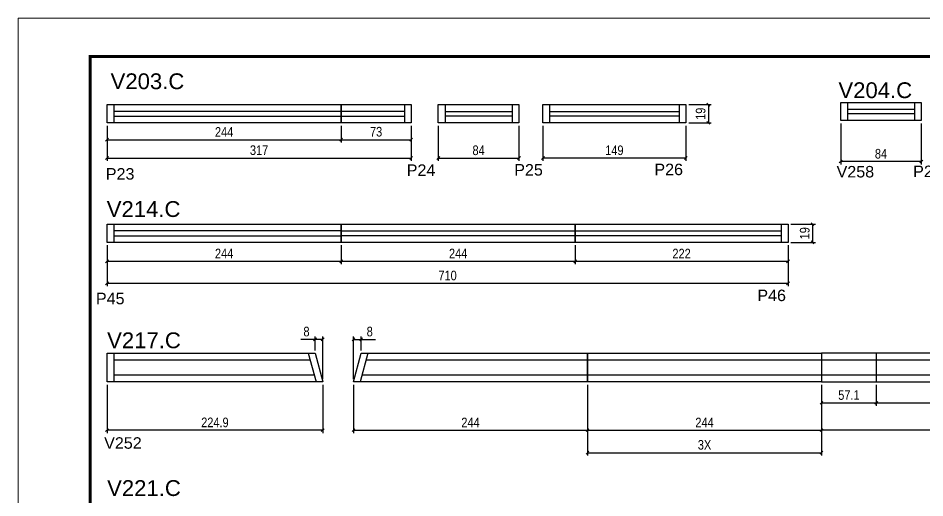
# Model space of a CAD drawing. Extents: x 3171 to 9452, y -2838 to 6252.
# Drawn here: x 4770 to 5715, y 4603 to 5104 of the extents above; entities that cross this region are included whole.
import ezdxf

# ---------------------------------------------------------------- set-up
doc = ezdxf.new("R2010")
doc.units = 0
doc.linetypes.add('DASHED', pattern=[0.75, 0.5, -0.25])
for name, color, linetype in [('5', 5, 'Continuous'), ('NOMENCLATURA', 7, 'Continuous'), ('Painéis', 200, 'Continuous'), ('SARR_2.2x7', 40, 'Continuous')]:
    doc.layers.add(name, color=color, linetype=linetype)
for name, color, linetype, lineweight in [('Escoras', 2, 'Continuous', 25), ('Folhas', 255, 'Continuous', 9), ('Romaneio', 3, 'Continuous', 13), ('SARRAFO DE PRESSAO', 251, 'DASHED', 9)]:
    doc.layers.add(name, color=color, linetype=linetype, lineweight=lineweight)
doc.styles.add('COTA TECNICA', font='techl___.ttf', dxfattribs={"height": 10})
doc.styles.add('COTA TECNICA-50', font='techl___.ttf', dxfattribs={"height": 10})
doc.styles.get("Standard").update_dxf_attribs({"font": 'arial.ttf'})
doc.dimstyles.new('COTA PAINEL-50', dxfattribs={"dimtxt": 10, "dimasz": 3, "dimexe": 3, "dimexo": 3, "dimgap": 3, "dimtad": 1, "dimdec": 1, "dimzin": 12, "dimdsep": 46, "dimtxsty": 'COTA TECNICA-50', "dimblk1": 'OBLIQUE', "dimblk2": 'OBLIQUE', "dimsah": 1, "dimcen": 0.9, "dimclrd": 4, "dimclre": 4, "dimclrt": 240, "dimadec": 1, "dimazin": 3, "dimtfac": 1, "dimtdec": 1, "dimtmove": 0, "dimatfit": 3, "dimfxl": 1, "dimtolj": 1, "dimtzin": 12, "dimarcsym": 0})
doc.dimstyles.new('PAINEL', dxfattribs={"dimtxt": 10, "dimasz": 3, "dimexe": 3, "dimexo": 3, "dimgap": 3, "dimtad": 1, "dimdec": 1, "dimzin": 12, "dimdsep": 46, "dimtxsty": 'COTA TECNICA', "dimblk1": 'OBLIQUE', "dimblk2": 'OBLIQUE', "dimsah": 1, "dimcen": 0.9, "dimclrd": 4, "dimclre": 4, "dimclrt": 240, "dimadec": 1, "dimazin": 3, "dimtfac": 1, "dimtdec": 1, "dimtmove": 0, "dimatfit": 3, "dimfxl": 1, "dimtolj": 1, "dimtzin": 12, "dimarcsym": 0})

# ---------------------------------------------------------------- blocks, each defined once
blk = doc.blocks.new('9999999999')
at = {"layer": 'Folhas'}
blk.add_lwpolyline([(98138.98, 34190.21), (99623.98, 34190.21), (99623.98, 35240.21), (98138.98, 35240.21)], close=True, dxfattribs=at)
at = {"layer": 'Folhas', "color": 30, "const_width": 3}
blk.add_lwpolyline([(98213.98, 34230.21), (99583.98, 34230.21), (99583.98, 35200.21), (98213.98, 35200.21)], close=True, dxfattribs=at)
blk = doc.blocks.new('_Oblique')
at = {"color": 0, "linetype": 'ByBlock', "lineweight": -2}
blk.add_line((-0.5, -0.5), (0.5, 0.5), dxfattribs=at)
blk = doc.blocks.new('*D45')
at = {"layer": 'Defpoints', "color": 0, "linetype": 'ByBlock', "transparency": 16777216}
for p in [(4862.44, 4869.64), (5572.43, 4869.64), (5572.43, 4826.94)]:
    blk.add_point(p, dxfattribs=at)
at = {"layer": 'Romaneio', "color": 4, "linetype": 'ByBlock', "lineweight": -2, "transparency": 16777216}
for p, q in [((4862.44, 4866.64), (4862.44, 4823.94)), ((5572.43, 4866.64), (5572.43, 4823.94)), ((4862.44, 4826.94), (5572.43, 4826.94))]:
    blk.add_line(p, q, dxfattribs=at)
at = {"layer": 'Romaneio', "color": 4, "linetype": 'ByBlock', "lineweight": -2, "transparency": 16777216, "xscale": 3, "yscale": 3, "zscale": 3, "rotation": 180}
blk.add_blockref('_Oblique', (4862.44, 4826.94), dxfattribs=at)
at = {"layer": 'Romaneio', "color": 4, "linetype": 'ByBlock', "lineweight": -2, "transparency": 16777216, "xscale": 3, "yscale": 3, "zscale": 3}
blk.add_blockref('_Oblique', (5572.43, 4826.94), dxfattribs=at)
at = {"layer": 'Romaneio', "color": 240, "linetype": 'ByBlock', "transparency": 16777216, "insert": (5217.43, 4835.04), "char_height": 10, "attachment_point": 5, "style": 'COTA TECNICA-50'}
blk.add_mtext('\\A1;710', dxfattribs=at)
blk = doc.blocks.new('*D237')
at = {"layer": 'Defpoints', "color": 0, "linetype": 'ByBlock', "transparency": 16777216}
for p in [(4862.44, 4869.64), (5106.44, 4869.64), (5106.44, 4849.96)]:
    blk.add_point(p, dxfattribs=at)
at = {"layer": 'Romaneio', "color": 4, "linetype": 'ByBlock', "lineweight": -2, "transparency": 16777216}
for p, q in [((4862.44, 4866.64), (4862.44, 4846.96)), ((5106.44, 4866.64), (5106.44, 4846.96)), ((4862.44, 4849.96), (5106.44, 4849.96))]:
    blk.add_line(p, q, dxfattribs=at)
at = {"layer": 'Romaneio', "color": 4, "linetype": 'ByBlock', "lineweight": -2, "transparency": 16777216, "xscale": 3, "yscale": 3, "zscale": 3, "rotation": 180}
blk.add_blockref('_Oblique', (4862.44, 4849.96), dxfattribs=at)
at = {"layer": 'Romaneio', "color": 4, "linetype": 'ByBlock', "lineweight": -2, "transparency": 16777216, "xscale": 3, "yscale": 3, "zscale": 3}
blk.add_blockref('_Oblique', (5106.44, 4849.96), dxfattribs=at)
at = {"layer": 'Romaneio', "color": 240, "linetype": 'ByBlock', "transparency": 16777216, "insert": (4984.44, 4858.04), "char_height": 10, "attachment_point": 5, "style": 'COTA TECNICA-50'}
blk.add_mtext('\\A1;244', dxfattribs=at)
blk = doc.blocks.new('*D238')
at = {"layer": 'Defpoints', "color": 0, "linetype": 'ByBlock', "transparency": 16777216}
for p in [(5106.44, 4869.64), (5350.44, 4869.64), (5350.44, 4849.96)]:
    blk.add_point(p, dxfattribs=at)
at = {"layer": 'Romaneio', "color": 4, "linetype": 'ByBlock', "lineweight": -2, "transparency": 16777216}
for p, q in [((5106.44, 4866.64), (5106.44, 4846.96)), ((5350.44, 4866.64), (5350.44, 4846.96)), ((5106.44, 4849.96), (5350.44, 4849.96))]:
    blk.add_line(p, q, dxfattribs=at)
at = {"layer": 'Romaneio', "color": 4, "linetype": 'ByBlock', "lineweight": -2, "transparency": 16777216, "xscale": 3, "yscale": 3, "zscale": 3, "rotation": 180}
blk.add_blockref('_Oblique', (5106.44, 4849.96), dxfattribs=at)
at = {"layer": 'Romaneio', "color": 4, "linetype": 'ByBlock', "lineweight": -2, "transparency": 16777216, "xscale": 3, "yscale": 3, "zscale": 3}
blk.add_blockref('_Oblique', (5350.44, 4849.96), dxfattribs=at)
at = {"layer": 'Romaneio', "color": 240, "linetype": 'ByBlock', "transparency": 16777216, "insert": (5228.44, 4858.04), "char_height": 10, "attachment_point": 5, "style": 'COTA TECNICA-50'}
blk.add_mtext('\\A1;244', dxfattribs=at)
blk = doc.blocks.new('*D239')
at = {"layer": 'Defpoints', "color": 0, "linetype": 'ByBlock', "transparency": 16777216}
for p in [(5350.44, 4869.64), (5572.43, 4869.64), (5572.43, 4849.96)]:
    blk.add_point(p, dxfattribs=at)
at = {"layer": 'Romaneio', "color": 4, "linetype": 'ByBlock', "lineweight": -2, "transparency": 16777216}
for p, q in [((5350.44, 4866.64), (5350.44, 4846.96)), ((5572.43, 4866.64), (5572.43, 4846.96)), ((5350.44, 4849.96), (5572.43, 4849.96))]:
    blk.add_line(p, q, dxfattribs=at)
at = {"layer": 'Romaneio', "color": 4, "linetype": 'ByBlock', "lineweight": -2, "transparency": 16777216, "xscale": 3, "yscale": 3, "zscale": 3, "rotation": 180}
blk.add_blockref('_Oblique', (5350.44, 4849.96), dxfattribs=at)
at = {"layer": 'Romaneio', "color": 4, "linetype": 'ByBlock', "lineweight": -2, "transparency": 16777216, "xscale": 3, "yscale": 3, "zscale": 3}
blk.add_blockref('_Oblique', (5572.43, 4849.96), dxfattribs=at)
at = {"layer": 'Romaneio', "color": 240, "linetype": 'ByBlock', "transparency": 16777216, "insert": (5461.43, 4857.96), "char_height": 10, "attachment_point": 5, "style": 'COTA TECNICA-50'}
blk.add_mtext('\\A1;222', dxfattribs=at)
blk = doc.blocks.new('*D240')
at = {"layer": 'Defpoints', "color": 0, "linetype": 'ByBlock', "transparency": 16777216}
for p in [(5627.35, 4996.72), (5711.35, 4996.72), (5627.35, 4954.02)]:
    blk.add_point(p, dxfattribs=at)
at = {"layer": 'Romaneio', "color": 4, "linetype": 'ByBlock', "lineweight": -2, "transparency": 16777216}
for p, q in [((5627.35, 4993.72), (5627.35, 4951.02)), ((5711.35, 4993.72), (5711.35, 4951.02)), ((5711.35, 4954.02), (5627.35, 4954.02))]:
    blk.add_line(p, q, dxfattribs=at)
at = {"layer": 'Romaneio', "color": 4, "linetype": 'ByBlock', "lineweight": -2, "transparency": 16777216, "xscale": 3, "yscale": 3, "zscale": 3}
for p, rotation in [((5627.35, 4954.02), 180.0000000217672), ((5711.35, 4954.02), 2.176722802005315e-08)]:
    blk.add_blockref('_Oblique', p, dxfattribs=dict(at, rotation=rotation))
at = {"layer": 'Romaneio', "color": 240, "linetype": 'ByBlock', "transparency": 16777216, "insert": (5669.35, 4962.11), "char_height": 10, "attachment_point": 5, "rotation": 0, "style": 'COTA TECNICA-50'}
blk.add_mtext('\\A1;84', dxfattribs=at)
blk = doc.blocks.new('*D241')
at = {"layer": 'Defpoints', "color": 0, "linetype": 'ByBlock', "transparency": 16777216}
for p in [(4862.44, 4994.41), (5179.44, 4994.41), (5179.44, 4957.64)]:
    blk.add_point(p, dxfattribs=at)
at = {"layer": 'Romaneio', "color": 4, "linetype": 'ByBlock', "lineweight": -2, "transparency": 16777216}
for p, q in [((4862.44, 4991.41), (4862.44, 4954.64)), ((5179.44, 4991.41), (5179.44, 4954.64)), ((4862.44, 4957.64), (5179.44, 4957.64))]:
    blk.add_line(p, q, dxfattribs=at)
at = {"layer": 'Romaneio', "color": 4, "linetype": 'ByBlock', "lineweight": -2, "transparency": 16777216, "xscale": 3, "yscale": 3, "zscale": 3, "rotation": 180}
blk.add_blockref('_Oblique', (4862.44, 4957.64), dxfattribs=at)
at = {"layer": 'Romaneio', "color": 4, "linetype": 'ByBlock', "lineweight": -2, "transparency": 16777216, "xscale": 3, "yscale": 3, "zscale": 3}
blk.add_blockref('_Oblique', (5179.44, 4957.64), dxfattribs=at)
at = {"layer": 'Romaneio', "color": 240, "linetype": 'ByBlock', "transparency": 16777216, "insert": (5020.94, 4965.86), "char_height": 10, "attachment_point": 5, "style": 'COTA TECNICA-50'}
blk.add_mtext('\\A1;317', dxfattribs=at)
blk = doc.blocks.new('*D242')
at = {"layer": 'Defpoints', "color": 0, "linetype": 'ByBlock', "transparency": 16777216}
for p in [(4862.44, 4994.41), (5106.44, 4994.41), (5106.44, 4976.86)]:
    blk.add_point(p, dxfattribs=at)
at = {"layer": 'Romaneio', "color": 4, "linetype": 'ByBlock', "lineweight": -2, "transparency": 16777216}
for p, q in [((4862.44, 4991.41), (4862.44, 4973.86)), ((5106.44, 4991.41), (5106.44, 4973.86)), ((4862.44, 4976.86), (5106.44, 4976.86))]:
    blk.add_line(p, q, dxfattribs=at)
at = {"layer": 'Romaneio', "color": 4, "linetype": 'ByBlock', "lineweight": -2, "transparency": 16777216, "xscale": 3, "yscale": 3, "zscale": 3, "rotation": 180}
blk.add_blockref('_Oblique', (4862.44, 4976.86), dxfattribs=at)
at = {"layer": 'Romaneio', "color": 4, "linetype": 'ByBlock', "lineweight": -2, "transparency": 16777216, "xscale": 3, "yscale": 3, "zscale": 3}
blk.add_blockref('_Oblique', (5106.44, 4976.86), dxfattribs=at)
at = {"layer": 'Romaneio', "color": 240, "linetype": 'ByBlock', "transparency": 16777216, "insert": (4984.44, 4984.93), "char_height": 10, "attachment_point": 5, "style": 'COTA TECNICA-50'}
blk.add_mtext('\\A1;244', dxfattribs=at)
blk = doc.blocks.new('*D243')
at = {"layer": 'Defpoints', "color": 0, "linetype": 'ByBlock', "transparency": 16777216}
for p in [(5106.44, 4994.41), (5179.44, 4994.41), (5179.44, 4976.86)]:
    blk.add_point(p, dxfattribs=at)
at = {"layer": 'Romaneio', "color": 4, "linetype": 'ByBlock', "lineweight": -2, "transparency": 16777216}
for p, q in [((5106.44, 4991.41), (5106.44, 4973.86)), ((5179.44, 4991.41), (5179.44, 4973.86)), ((5106.44, 4976.86), (5179.44, 4976.86))]:
    blk.add_line(p, q, dxfattribs=at)
at = {"layer": 'Romaneio', "color": 4, "linetype": 'ByBlock', "lineweight": -2, "transparency": 16777216, "xscale": 3, "yscale": 3, "zscale": 3, "rotation": 180}
blk.add_blockref('_Oblique', (5106.44, 4976.86), dxfattribs=at)
at = {"layer": 'Romaneio', "color": 4, "linetype": 'ByBlock', "lineweight": -2, "transparency": 16777216, "xscale": 3, "yscale": 3, "zscale": 3}
blk.add_blockref('_Oblique', (5179.44, 4976.86), dxfattribs=at)
at = {"layer": 'Romaneio', "color": 240, "linetype": 'ByBlock', "transparency": 16777216, "insert": (5142.94, 4985.08), "char_height": 10, "attachment_point": 5, "style": 'COTA TECNICA-50'}
blk.add_mtext('\\A1;73', dxfattribs=at)
blk = doc.blocks.new('*D244')
at = {"layer": 'Defpoints', "color": 0, "linetype": 'ByBlock', "transparency": 16777216}
for p in [(5207.81, 4994.41), (5291.81, 4994.41), (5291.81, 4957.64)]:
    blk.add_point(p, dxfattribs=at)
at = {"layer": 'Romaneio', "color": 4, "linetype": 'ByBlock', "lineweight": -2, "transparency": 16777216}
for p, q in [((5207.81, 4991.41), (5207.81, 4954.64)), ((5291.81, 4991.41), (5291.81, 4954.64)), ((5207.81, 4957.64), (5291.81, 4957.64))]:
    blk.add_line(p, q, dxfattribs=at)
at = {"layer": 'Romaneio', "color": 4, "linetype": 'ByBlock', "lineweight": -2, "transparency": 16777216, "xscale": 3, "yscale": 3, "zscale": 3, "rotation": 180}
blk.add_blockref('_Oblique', (5207.81, 4957.64), dxfattribs=at)
at = {"layer": 'Romaneio', "color": 4, "linetype": 'ByBlock', "lineweight": -2, "transparency": 16777216, "xscale": 3, "yscale": 3, "zscale": 3}
blk.add_blockref('_Oblique', (5291.81, 4957.64), dxfattribs=at)
at = {"layer": 'Romaneio', "color": 240, "linetype": 'ByBlock', "transparency": 16777216, "insert": (5249.81, 4965.73), "char_height": 10, "attachment_point": 5, "style": 'COTA TECNICA-50'}
blk.add_mtext('\\A1;84', dxfattribs=at)
blk = doc.blocks.new('*D245')
at = {"layer": 'Defpoints', "color": 0, "linetype": 'ByBlock', "transparency": 16777216}
for p in [(5316.88, 4994.41), (5465.88, 4994.41), (5316.88, 4957.64)]:
    blk.add_point(p, dxfattribs=at)
at = {"layer": 'Romaneio', "color": 4, "linetype": 'ByBlock', "lineweight": -2, "transparency": 16777216}
for p, q in [((5316.88, 4991.41), (5316.88, 4954.64)), ((5465.88, 4991.41), (5465.88, 4954.64)), ((5465.88, 4957.64), (5316.88, 4957.64))]:
    blk.add_line(p, q, dxfattribs=at)
at = {"layer": 'Romaneio', "color": 4, "linetype": 'ByBlock', "lineweight": -2, "transparency": 16777216, "xscale": 3, "yscale": 3, "zscale": 3, "rotation": 180}
blk.add_blockref('_Oblique', (5316.88, 4957.64), dxfattribs=at)
at = {"layer": 'Romaneio', "color": 4, "linetype": 'ByBlock', "lineweight": -2, "transparency": 16777216, "xscale": 3, "yscale": 3, "zscale": 3}
blk.add_blockref('_Oblique', (5465.88, 4957.64), dxfattribs=at)
at = {"layer": 'Romaneio', "color": 240, "linetype": 'ByBlock', "transparency": 16777216, "insert": (5391.38, 4965.74), "char_height": 10, "attachment_point": 5, "style": 'COTA TECNICA-50'}
blk.add_mtext('\\A1;149', dxfattribs=at)
blk = doc.blocks.new('*D294')
at = {"layer": 'Defpoints', "color": 0, "linetype": 'ByBlock', "transparency": 16777216}
for p in [(5465.88, 5013.41), (5465.88, 4994.41), (5489.42, 4994.41)]:
    blk.add_point(p, dxfattribs=at)
at = {"layer": 'Romaneio', "color": 4, "linetype": 'ByBlock', "lineweight": -2, "transparency": 16777216}
for p, q in [((5468.88, 5013.41), (5492.42, 5013.41)), ((5489.42, 5013.41), (5489.42, 4994.41)), ((5468.88, 4994.41), (5492.42, 4994.41))]:
    blk.add_line(p, q, dxfattribs=at)
at = {"layer": 'Romaneio', "color": 4, "linetype": 'ByBlock', "lineweight": -2, "transparency": 16777216, "xscale": 3, "yscale": 3, "zscale": 3}
for p, rotation in [((5489.42, 5013.41), 90), ((5489.42, 4994.41), 270)]:
    blk.add_blockref('_Oblique', p, dxfattribs=dict(at, rotation=rotation))
at = {"layer": 'Romaneio', "color": 240, "linetype": 'ByBlock', "transparency": 16777216, "insert": (5481.33, 5003.91), "char_height": 10, "attachment_point": 5, "rotation": 90, "style": 'COTA TECNICA-50'}
blk.add_mtext('\\A1;19', dxfattribs=at)
blk = doc.blocks.new('*D61')
at = {"layer": 'Defpoints', "color": 0, "linetype": 'ByBlock', "transparency": 16777216}
for p in [(5572.43, 4888.64), (5572.43, 4869.64), (5597.95, 4869.64)]:
    blk.add_point(p, dxfattribs=at)
at = {"layer": 'Romaneio', "color": 4, "linetype": 'ByBlock', "lineweight": -2, "transparency": 16777216}
for p, q in [((5575.43, 4888.64), (5600.95, 4888.64)), ((5597.95, 4888.64), (5597.95, 4869.64)), ((5575.43, 4869.64), (5600.95, 4869.64))]:
    blk.add_line(p, q, dxfattribs=at)
at = {"layer": 'Romaneio', "color": 4, "linetype": 'ByBlock', "lineweight": -2, "transparency": 16777216, "xscale": 3, "yscale": 3, "zscale": 3}
for p, rotation in [((5597.95, 4888.64), 90), ((5597.95, 4869.64), 270)]:
    blk.add_blockref('_Oblique', p, dxfattribs=dict(at, rotation=rotation))
at = {"layer": 'Romaneio', "color": 240, "linetype": 'ByBlock', "transparency": 16777216, "insert": (5589.86, 4879.14), "char_height": 10, "attachment_point": 5, "rotation": 90, "style": 'COTA TECNICA-50'}
blk.add_mtext('\\A1;19', dxfattribs=at)
blk = doc.blocks.new('*D169')
at = {"layer": 'Defpoints', "color": 0, "linetype": 'ByBlock', "transparency": 16777216}
for p in [(5363.36, 4723.93), (5607.36, 4723.93), (5607.36, 4673.56)]:
    blk.add_point(p, dxfattribs=at)
at = {"layer": 'Escoras', "color": 4, "linetype": 'ByBlock', "lineweight": -2, "transparency": 16777216}
for p, q in [((5363.36, 4720.93), (5363.36, 4670.56)), ((5607.36, 4720.93), (5607.36, 4670.56)), ((5363.36, 4673.56), (5607.36, 4673.56))]:
    blk.add_line(p, q, dxfattribs=at)
at = {"layer": 'Escoras', "color": 4, "linetype": 'ByBlock', "lineweight": -2, "transparency": 16777216, "xscale": 3, "yscale": 3, "zscale": 3, "rotation": 180}
blk.add_blockref('_Oblique', (5363.36, 4673.56), dxfattribs=at)
at = {"layer": 'Escoras', "color": 4, "linetype": 'ByBlock', "lineweight": -2, "transparency": 16777216, "xscale": 3, "yscale": 3, "zscale": 3}
blk.add_blockref('_Oblique', (5607.36, 4673.56), dxfattribs=at)
at = {"layer": 'Escoras', "color": 240, "linetype": 'ByBlock', "transparency": 16777216, "insert": (5485.36, 4681.63), "char_height": 10, "attachment_point": 5, "style": 'COTA TECNICA-50'}
blk.add_mtext('\\A1;244', dxfattribs=at)
blk = doc.blocks.new('*D170')
at = {"layer": 'Defpoints', "color": 0, "linetype": 'ByBlock', "transparency": 16777216}
for p in [(5119.33, 4723.93), (5363.36, 4723.93), (5363.36, 4673.56)]:
    blk.add_point(p, dxfattribs=at)
at = {"layer": 'Escoras', "color": 4, "linetype": 'ByBlock', "lineweight": -2, "transparency": 16777216}
for p, q in [((5119.33, 4720.93), (5119.33, 4670.56)), ((5363.36, 4720.93), (5363.36, 4670.56)), ((5119.33, 4673.56), (5363.36, 4673.56))]:
    blk.add_line(p, q, dxfattribs=at)
at = {"layer": 'Escoras', "color": 4, "linetype": 'ByBlock', "lineweight": -2, "transparency": 16777216, "xscale": 3, "yscale": 3, "zscale": 3}
for p, rotation in [((5119.33, 4673.56), 179.9993765201153), ((5363.36, 4673.56), 359.9993765201153)]:
    blk.add_blockref('_Oblique', p, dxfattribs=dict(at, rotation=rotation))
at = {"layer": 'Escoras', "color": 240, "linetype": 'ByBlock', "transparency": 16777216, "insert": (5241.35, 4681.63), "char_height": 10, "attachment_point": 5, "rotation": 359.99938, "style": 'COTA TECNICA-50'}
blk.add_mtext('\\A1;244', dxfattribs=at)
blk = doc.blocks.new('*D171')
at = {"layer": 'Defpoints', "color": 0, "linetype": 'ByBlock', "transparency": 16777216}
for p in [(4862.44, 4723.93), (5087.29, 4723.93), (4862.44, 4673.56)]:
    blk.add_point(p, dxfattribs=at)
at = {"layer": 'Escoras', "color": 4, "linetype": 'ByBlock', "lineweight": -2, "transparency": 16777216}
for p, q in [((4862.44, 4720.93), (4862.44, 4670.56)), ((5087.29, 4720.93), (5087.29, 4670.56)), ((5087.29, 4673.56), (4862.44, 4673.56))]:
    blk.add_line(p, q, dxfattribs=at)
at = {"layer": 'Escoras', "color": 4, "linetype": 'ByBlock', "lineweight": -2, "transparency": 16777216, "xscale": 3, "yscale": 3, "zscale": 3, "rotation": 180}
blk.add_blockref('_Oblique', (4862.44, 4673.56), dxfattribs=at)
at = {"layer": 'Escoras', "color": 4, "linetype": 'ByBlock', "lineweight": -2, "transparency": 16777216, "xscale": 3, "yscale": 3, "zscale": 3}
blk.add_blockref('_Oblique', (5087.29, 4673.56), dxfattribs=at)
at = {"layer": 'Escoras', "color": 240, "linetype": 'ByBlock', "transparency": 16777216, "insert": (4974.86, 4681.66), "char_height": 10, "attachment_point": 5, "style": 'COTA TECNICA-50'}
blk.add_mtext('\\A1;224.9', dxfattribs=at)
blk = doc.blocks.new('*D172')
at = {"layer": 'Defpoints', "color": 0, "linetype": 'ByBlock', "transparency": 16777216}
for p in [(5079.25, 4768.42), (5079.25, 4753.93), (5087.29, 4723.93)]:
    blk.add_point(p, dxfattribs=at)
at = {"layer": 'Escoras', "color": 4, "linetype": 'ByBlock', "lineweight": -2, "transparency": 16777216}
for p, q in [((5079.25, 4768.42), (5064.43, 4768.42)), ((5079.25, 4756.93), (5079.25, 4771.42)), ((5087.29, 4768.42), (5079.25, 4768.42)), ((5087.29, 4726.93), (5087.29, 4771.42))]:
    blk.add_line(p, q, dxfattribs=at)
at = {"layer": 'Escoras', "color": 4, "linetype": 'ByBlock', "lineweight": -2, "transparency": 16777216, "xscale": 3, "yscale": 3, "zscale": 3, "rotation": 180}
blk.add_blockref('_Oblique', (5079.25, 4768.42), dxfattribs=at)
at = {"layer": 'Escoras', "color": 4, "linetype": 'ByBlock', "lineweight": -2, "transparency": 16777216, "xscale": 3, "yscale": 3, "zscale": 3}
blk.add_blockref('_Oblique', (5087.29, 4768.42), dxfattribs=at)
at = {"layer": 'Escoras', "color": 240, "linetype": 'ByBlock', "transparency": 16777216, "insert": (5070.34, 4776.51), "char_height": 10, "attachment_point": 5, "style": 'COTA TECNICA-50'}
blk.add_mtext('\\A1;8', dxfattribs=at)
blk = doc.blocks.new('*D173')
at = {"layer": 'Defpoints', "color": 0, "linetype": 'ByBlock', "transparency": 16777216}
for p in [(5127.37, 4768.42), (5127.37, 4753.93), (5119.33, 4723.93)]:
    blk.add_point(p, dxfattribs=at)
at = {"layer": 'Escoras', "color": 4, "linetype": 'ByBlock', "lineweight": -2, "transparency": 16777216}
for p, q in [((5119.33, 4726.93), (5119.33, 4771.42)), ((5119.33, 4768.42), (5127.37, 4768.42)), ((5127.37, 4756.93), (5127.37, 4771.42)), ((5127.37, 4768.42), (5142.19, 4768.42))]:
    blk.add_line(p, q, dxfattribs=at)
at = {"layer": 'Escoras', "color": 4, "linetype": 'ByBlock', "lineweight": -2, "transparency": 16777216, "xscale": 3, "yscale": 3, "zscale": 3, "rotation": 180}
blk.add_blockref('_Oblique', (5119.33, 4768.42), dxfattribs=at)
at = {"layer": 'Escoras', "color": 4, "linetype": 'ByBlock', "lineweight": -2, "transparency": 16777216, "xscale": 3, "yscale": 3, "zscale": 3}
blk.add_blockref('_Oblique', (5127.37, 4768.42), dxfattribs=at)
at = {"layer": 'Escoras', "color": 240, "linetype": 'ByBlock', "transparency": 16777216, "insert": (5136.28, 4776.51), "char_height": 10, "attachment_point": 5, "style": 'COTA TECNICA-50'}
blk.add_mtext('\\A1;8', dxfattribs=at)
blk = doc.blocks.new('*D174')
at = {"layer": 'Defpoints', "color": 0, "linetype": 'ByBlock', "transparency": 16777216}
for p in [(5607.36, 4723.93), (5908.46, 4723.93), (5607.36, 4673.56)]:
    blk.add_point(p, dxfattribs=at)
at = {"layer": 'Escoras', "color": 4, "linetype": 'ByBlock', "lineweight": -2, "transparency": 16777216}
for p, q in [((5607.36, 4720.93), (5607.36, 4670.56)), ((5908.46, 4720.93), (5908.46, 4670.56)), ((5908.46, 4673.56), (5607.36, 4673.56))]:
    blk.add_line(p, q, dxfattribs=at)
at = {"layer": 'Escoras', "color": 4, "linetype": 'ByBlock', "lineweight": -2, "transparency": 16777216, "xscale": 3, "yscale": 3, "zscale": 3, "rotation": 180}
blk.add_blockref('_Oblique', (5607.36, 4673.56), dxfattribs=at)
at = {"layer": 'Escoras', "color": 4, "linetype": 'ByBlock', "lineweight": -2, "transparency": 16777216, "xscale": 3, "yscale": 3, "zscale": 3}
blk.add_blockref('_Oblique', (5908.46, 4673.56), dxfattribs=at)
at = {"layer": 'Escoras', "color": 240, "linetype": 'ByBlock', "transparency": 16777216, "insert": (5757.91, 4681.78), "char_height": 10, "attachment_point": 5, "style": 'COTA TECNICA-50'}
blk.add_mtext('\\A1;301.1', dxfattribs=at)
blk = doc.blocks.new('*D17')
at = {"layer": 'Defpoints', "color": 0, "linetype": 'ByBlock', "transparency": 16777216}
for p in [(5363.36, 4723.93), (5607.36, 4723.93), (5607.36, 4650.08)]:
    blk.add_point(p, dxfattribs=at)
at = {"layer": 'Escoras', "color": 4, "linetype": 'ByBlock', "lineweight": -2, "transparency": 16777216}
for p, q in [((5363.36, 4720.93), (5363.36, 4647.08)), ((5607.36, 4720.93), (5607.36, 4647.08)), ((5363.36, 4650.08), (5607.36, 4650.08))]:
    blk.add_line(p, q, dxfattribs=at)
at = {"layer": 'Escoras', "color": 4, "linetype": 'ByBlock', "lineweight": -2, "transparency": 16777216, "xscale": 3, "yscale": 3, "zscale": 3, "rotation": 180}
blk.add_blockref('_Oblique', (5363.36, 4650.08), dxfattribs=at)
at = {"layer": 'Escoras', "color": 4, "linetype": 'ByBlock', "lineweight": -2, "transparency": 16777216, "xscale": 3, "yscale": 3, "zscale": 3}
blk.add_blockref('_Oblique', (5607.36, 4650.08), dxfattribs=at)
at = {"layer": 'Escoras', "color": 240, "linetype": 'ByBlock', "transparency": 16777216, "insert": (5485.36, 4658.3), "char_height": 10, "attachment_point": 5, "style": 'COTA TECNICA-50'}
blk.add_mtext('\\A1;3X', dxfattribs=at)
blk = doc.blocks.new('*D338')
at = {"color": 4, "lineweight": -2, "transparency": 16777216}
for p, q in [((5607.36, 4720.93), (5607.36, 4699.12)), ((5664.43, 4720.93), (5664.43, 4699.12)), ((5607.36, 4702.12), (5664.43, 4702.12))]:
    blk.add_line(p, q, dxfattribs=at)
at = {"layer": 'Defpoints', "color": 0, "transparency": 16777216}
for p in [(5607.36, 4723.93), (5664.43, 4723.93), (5664.43, 4702.12)]:
    blk.add_point(p, dxfattribs=at)
at = {"color": 4, "lineweight": -2, "transparency": 16777216, "xscale": 3, "yscale": 3, "zscale": 3, "rotation": 180}
blk.add_blockref('_Oblique', (5607.36, 4702.12), dxfattribs=at)
at = {"color": 4, "lineweight": -2, "transparency": 16777216, "xscale": 3, "yscale": 3, "zscale": 3}
blk.add_blockref('_Oblique', (5664.43, 4702.12), dxfattribs=at)
at = {"color": 240, "transparency": 16777216, "insert": (5635.9, 4710.23), "char_height": 10, "attachment_point": 5, "style": 'COTA TECNICA'}
blk.add_mtext('\\A1;57.1', dxfattribs=at)
blk = doc.blocks.new('*D339')
at = {"color": 4, "lineweight": -2, "transparency": 16777216}
for p, q in [((5664.43, 4720.93), (5664.43, 4699.12)), ((5908.46, 4720.93), (5908.46, 4699.12)), ((5664.43, 4702.12), (5908.46, 4702.12))]:
    blk.add_line(p, q, dxfattribs=at)
at = {"layer": 'Defpoints', "color": 0, "transparency": 16777216}
for p in [(5664.43, 4723.93), (5908.46, 4723.93), (5908.46, 4702.12)]:
    blk.add_point(p, dxfattribs=at)
at = {"color": 4, "lineweight": -2, "transparency": 16777216, "xscale": 3, "yscale": 3, "zscale": 3, "rotation": 180}
blk.add_blockref('_Oblique', (5664.43, 4702.12), dxfattribs=at)
at = {"color": 4, "lineweight": -2, "transparency": 16777216, "xscale": 3, "yscale": 3, "zscale": 3}
blk.add_blockref('_Oblique', (5908.46, 4702.12), dxfattribs=at)
at = {"color": 240, "transparency": 16777216, "insert": (5786.45, 4710.2), "char_height": 10, "attachment_point": 5, "style": 'COTA TECNICA'}
blk.add_mtext('\\A1;244', dxfattribs=at)

msp = doc.modelspace()

# ---------------------------------------------------------------- linework, layer by layer
at = {"layer": 'Painéis', "linetype": 'Continuous'}
msp.add_line((5664.43, 4753.93), (5664.43, 4723.93), dxfattribs=at)
for points in [[(4862.44, 5013.41), (5106.44, 5013.41), (5106.44, 4994.41), (4862.44, 4994.41)], [(5179.44, 4994.41), (5106.44, 4994.41), (5106.44, 5013.41), (5179.44, 5013.41)], [(5207.81, 5013.41), (5291.81, 5013.41), (5291.81, 4994.41), (5207.81, 4994.41)], [(5316.88, 5013.41), (5465.88, 5013.41), (5465.88, 4994.41), (5316.88, 4994.41)], [(5627.35, 5015.72), (5711.35, 5015.72), (5711.35, 4996.72), (5627.35, 4996.72)], [(4862.44, 4888.64), (5106.44, 4888.64), (5106.44, 4869.64), (4862.44, 4869.64)], [(5106.44, 4888.64), (5350.44, 4888.64), (5350.44, 4869.64), (5106.44, 4869.64)], [(5350.44, 4888.64), (5572.43, 4888.64), (5572.43, 4869.64), (5350.44, 4869.64)], [(5363.36, 4753.93), (5607.36, 4753.93), (5607.36, 4723.93), (5363.36, 4723.93)]]:
    msp.add_lwpolyline(points, close=True, dxfattribs=at)
for points in [[(5087.29, 4723.93), (4862.44, 4723.93), (4862.44, 4753.93), (5079.25, 4753.93), (5087.29, 4723.93)], [(5119.33, 4723.93), (5127.37, 4753.93), (5363.36, 4753.93), (5363.36, 4723.93), (5119.33, 4723.93)], [(5607.36, 4753.93), (5607.36, 4723.93), (5908.46, 4723.93), (5908.46, 4753.93), (5607.36, 4753.93)]]:
    msp.add_lwpolyline(points, dxfattribs=at)
at = {"layer": 'SARR_2.2x7', "linetype": 'Continuous'}
for p, q in [((4869.44, 5013.41), (4869.44, 4994.41)), ((5172.44, 5013.41), (5172.44, 4994.41)), ((5214.81, 5013.41), (5214.81, 4994.41)), ((5284.81, 5013.41), (5284.81, 4994.41)), ((5323.88, 5013.41), (5323.88, 4994.41)), ((5458.88, 5013.41), (5458.88, 4994.41)), ((5634.35, 5015.72), (5634.35, 4996.72)), ((5704.35, 5015.72), (5704.35, 4996.72)), ((5172.44, 5006.41), (4869.44, 5006.41)), ((4869.44, 5001.41), (5172.44, 5001.41)), ((5214.81, 5006.41), (5284.81, 5006.41)), ((5284.81, 5001.41), (5214.81, 5001.41)), ((5323.88, 5006.41), (5458.88, 5006.41)), ((5458.88, 5001.41), (5323.88, 5001.41)), ((5634.35, 5008.72), (5704.35, 5008.72)), ((5704.35, 5003.72), (5634.35, 5003.72)), ((4869.44, 4888.64), (4869.44, 4869.64)), ((5565.43, 4888.64), (5565.43, 4869.64)), ((5106.44, 4881.64), (4869.44, 4881.64)), ((5106.44, 4881.64), (5350.44, 4881.64)), ((5350.44, 4881.64), (5565.43, 4881.64)), ((4869.44, 4876.64), (5106.44, 4876.64)), ((5350.44, 4876.64), (5106.44, 4876.64)), ((5565.43, 4876.64), (5350.44, 4876.64)), ((4869.44, 4753.93), (4869.44, 4723.93)), ((4869.44, 4746.93), (5074.12, 4746.93)), ((5072.25, 4753.93), (5080.29, 4723.93)), ((5134.37, 4753.93), (5126.33, 4723.93)), ((5132.49, 4746.93), (5363.36, 4746.93)), ((5363.36, 4746.93), (5607.36, 4746.93)), ((5607.36, 4746.98), (5901.46, 4746.93)), ((5078.41, 4730.93), (4869.44, 4730.93)), ((5363.4, 4730.93), (5128.2, 4730.93)), ((5607.4, 4730.93), (5363.4, 4730.93)), ((5901.5, 4730.93), (5607.36, 4730.98))]:
    msp.add_line(p, q, dxfattribs=at)

# ---------------------------------------------------------------- block references
at = {"layer": 'SARRAFO DE PRESSAO', "color": 6, "linetype": 'ByBlock'}
msp.add_blockref('9999999999', (-93369.29, -30136.46), dxfattribs=at)

# ---------------------------------------------------------------- texts
at = {"layer": '5', "linetype": 'Continuous'}
for s, p in [('P23', (4861.13, 4935.17)), ('P24', (5174.86, 4939.03)), ('P25', (5286.95, 4939.38)), ('P26', (5433.1, 4939.78)), ('V258', (5623.05, 4937.41)), ('P25', (5702.91, 4937.77)), ('P45', (4850.79, 4805.06)), ('P46', (5540.45, 4808.32)), ('V252', (4859.36, 4654.24))]:
    msp.add_text(s, height=12, rotation=359.99996, dxfattribs=at).set_placement(p)
at = {"layer": 'NOMENCLATURA', "linetype": 'Continuous'}
for s, p in [('V203.C', (4866.08, 5029.58)), ('V204.C', (5624.96, 5020.23)), ('V214.C', (4862.05, 4896.18)), ('V217.C', (4862.46, 4759.17)), ('V221.C', (4862.46, 4604.92))]:
    msp.add_text(s, height=16.5, dxfattribs=at).set_placement(p)

# ---------------------------------------------------------------- dimensions: what is measured, and where the dimension line sits
dim = msp.add_linear_dim(base=(5664.43, 4702.12), p1=(5607.36, 4723.93), p2=(5664.43, 4723.93), dimstyle='PAINEL')
dim.commit()
dim.dimension.update_dxf_attribs({"geometry": '*D338', "text_midpoint": (5635.9, 4710.23)})
dim = msp.add_linear_dim(base=(5908.46, 4702.12), p1=(5664.43, 4723.93), p2=(5908.46, 4723.93), dimstyle='PAINEL', override={"dimtmove": 1})
dim.commit()
dim.dimension.update_dxf_attribs({"geometry": '*D339', "text_midpoint": (5786.45, 4710.2)})
at = {"layer": 'Escoras', "linetype": 'ByBlock'}
for base, p1, p2, picture, middle in [((5079.25, 4768.42), (5087.29, 4723.93), (5079.25, 4753.93), '*D172', (5070.34, 4776.51)), ((5127.37, 4768.42), (5119.33, 4723.93), (5127.37, 4753.93), '*D173', (5136.28, 4776.51)), ((5607.36, 4673.56), (5363.36, 4723.93), (5607.36, 4723.93), '*D169', (5485.36, 4681.63)), ((5607.36, 4673.56), (5908.46, 4723.93), (5607.36, 4723.93), '*D174', (5757.91, 4681.78))]:
    dim = msp.add_linear_dim(base=base, p1=p1, p2=p2, dimstyle='COTA PAINEL-50', override={"dimarcsym": 1}, dxfattribs=at)
    dim.commit()
    dim.dimension.update_dxf_attribs({"geometry": picture, "text_midpoint": middle})
for p1, p2, distance, picture, middle in [((5087.2869, 4723.9301), (4862.4355, 4723.9301), 50.3674, '*D171', (4974.8612, 4681.665)), ((5119.33, 4723.93), (5363.36, 4723.93), -50.37, '*D170', (5241.35, 4681.63))]:
    dim = msp.add_aligned_dim(p1=p1, p2=p2, distance=distance, dimstyle='COTA PAINEL-50', override={"dimarcsym": 1}, dxfattribs=at)
    dim.commit()
    dim.dimension.update_dxf_attribs({"geometry": picture, "text_midpoint": middle})
dim = msp.add_linear_dim(base=(5607.36, 4650.08), p1=(5363.36, 4723.93), p2=(5607.36, 4723.93), text='3X', dimstyle='COTA PAINEL-50', override={"dimarcsym": 1}, dxfattribs=at)
dim.commit()
dim.dimension.update_dxf_attribs({"geometry": '*D17', "text_midpoint": (5485.36, 4650.08), "dimtype": 160})
at = {"layer": 'Romaneio', "linetype": 'ByBlock'}
for p1, p2, distance, picture, middle in [((5465.88, 5013.41), (5465.88, 4994.41), 23.54, '*D294', (5481.33, 5003.91)), ((4862.44, 4994.41), (5179.44, 4994.41), -36.77, '*D241', (5020.94, 4965.86)), ((4862.44, 4994.41), (5106.44, 4994.41), -17.55, '*D242', (4984.44, 4984.93)), ((5106.44, 4994.41), (5179.44, 4994.41), -17.55, '*D243', (5142.94, 4985.08)), ((5207.81, 4994.41), (5291.81, 4994.41), -36.77, '*D244', (5249.81, 4965.73)), ((5465.88, 4994.41), (5316.88, 4994.41), 36.77, '*D245', (5391.38, 4965.74)), ((5711.35, 4996.72), (5627.35, 4996.72), 42.7, '*D240', (5669.35, 4962.11)), ((5572.43, 4888.64), (5572.43, 4869.64), 25.52, '*D61', (5589.86, 4879.14)), ((4862.44, 4869.64), (5572.43, 4869.64), -42.71, '*D45', (5217.43, 4835.04)), ((4862.44, 4869.64), (5106.44, 4869.64), -19.68, '*D237', (4984.44, 4858.04)), ((5106.44, 4869.64), (5350.44, 4869.64), -19.68, '*D238', (5228.44, 4858.04)), ((5350.44, 4869.64), (5572.43, 4869.64), -19.68, '*D239', (5461.43, 4857.96))]:
    dim = msp.add_aligned_dim(p1=p1, p2=p2, distance=distance, dimstyle='COTA PAINEL-50', override={"dimarcsym": 1}, dxfattribs=at)
    dim.commit()
    dim.dimension.update_dxf_attribs({"geometry": picture, "text_midpoint": middle})

doc.saveas('drawing.dxf')
